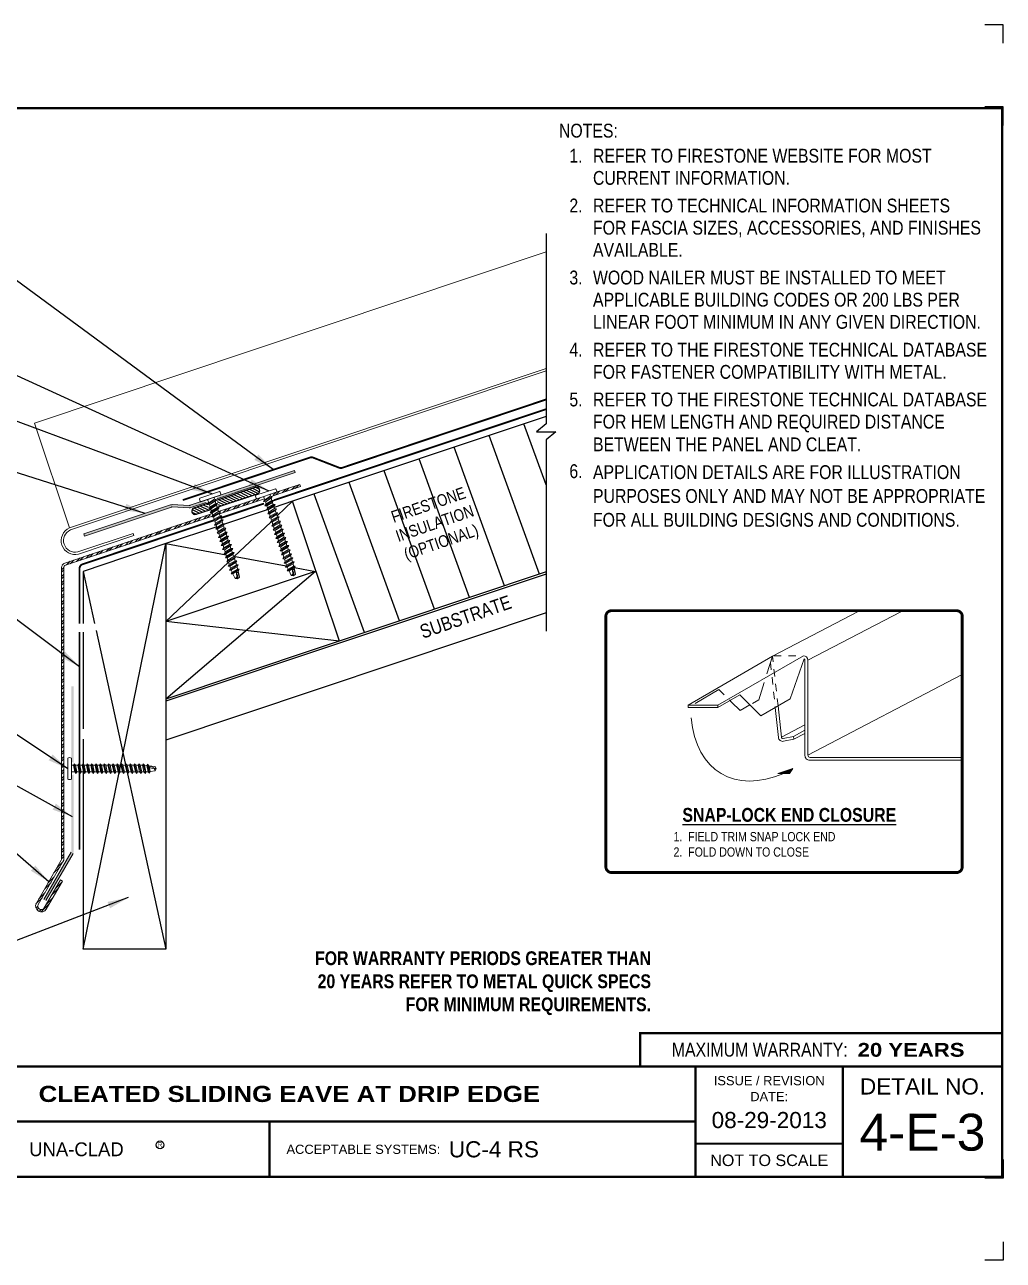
# Model space of a CAD drawing. Header units: inches. Extents: x 0 to 20, y 0 to 16.8.
# Drawn here: x 6.76 to 20.03, y 0 to 16.76 of the extents above; entities that cross this region are included whole.
import ezdxf
from ezdxf.enums import TextEntityAlignment as Align

# ---------------------------------------------------------------- set-up
doc = ezdxf.new("R2010")
doc.units = ezdxf.units.IN
doc.header["$MEASUREMENT"] = 0
doc.linetypes.add('DOT2', pattern=[0.125, 0, -0.125])
doc.linetypes.add('HIDDEN', pattern=[0.375, 0.25, -0.125])
doc.layers.get('0').update_dxf_attribs({"linetype": 'CONTINUOUS'})
doc.layers.get('DEFPOINTS').update_dxf_attribs({"linetype": 'CONTINUOUS'})
for name, color, linetype, lineweight in [('FSBP-ACCESSORY-FIRESTONE', 7, 'CONTINUOUS', 9), ('FSBP-PANEL', 7, 'CONTINUOUS', 9), ('FSBP-TRIMS', 7, 'CONTINUOUS', 9)]:
    doc.layers.add(name, color=color, linetype=linetype, lineweight=lineweight)
for name, color, linetype in [('FSBP-ANNO-NOTE', 7, 'CONTINUOUS'), ('FSBP-INSULATION', 7, 'CONTINUOUS'), ('FSBP-SEALANTS', 1, 'CONTINUOUS'), ('FSBP-SUBSTRATE-GENERIC', 9, 'CONTINUOUS'), ('FSBP-TTLB', 7, 'CONTINUOUS'), ('FSBP-TTLB-BORDER', 7, 'CONTINUOUS'), ('FSBP-TTLB-TEXT', 7, 'CONTINUOUS'), ('FSBP-UNDERLAYMENT', 7, 'HIDDEN'), ('FSBP-WALL-CURB', 9, 'CONTINUOUS'), ('FSBP-WOOD', 7, 'CONTINUOUS')]:
    doc.layers.add(name, color=color, linetype=linetype)
doc.styles.add('ARIAL', font='arial.ttf')
doc.styles.add('ARIAL_BOLD', font='')
doc.styles.add('ARIAL_NAR', font='ARIALN.TTF')
doc.styles.add('BANKGOTHIC', font='bgothm.ttf')
doc.styles.add('FSBP_ARIAL_NAR', font='ARIALN.TTF')
doc.styles.add('TXT', font='simplex.shx')
doc.styles.get('ARIAL_BOLD').set_extended_font_data('Arial Black')
doc.dimstyles.new('STANDARD$7', dxfattribs={"dimscale": 1.5, "dimtxt": 0.2, "dimasz": 0.1, "dimexe": 0.1, "dimexo": 0.125, "dimgap": 0.09, "dimtad": 0, "dimdec": 3, "dimzin": 4, "dimdsep": 46, "dimtxsty": 'TXT', "dimcen": 0.09, "dimadec": 0, "dimazin": 0, "dimtfac": 1, "dimtdec": 3, "dimtofl": 0, "dimtmove": 2, "dimatfit": 3, "dimfxl": 0, "dimtolj": 1, "dimtzin": 4, "dimarcsym": 0})

# ---------------------------------------------------------------- blocks, each defined once
blk = doc.blocks.new('A$C486F1324')
blk.add_circle((8.593239434063564, 1.565680298552095), 0.05268028021839655)
at = {"layer": 'DEFPOINTS', "linetype": 'Continuous', "ltscale": 1.75}
for points in [[(20.03124996487848, 16.51166663588279), (20.03124996487848, 16.76166663588279), (19.78124996487848, 16.76166663588279)], [(20.03124996487848, 0.2499999692161197), (20.03124996487848, -3.078388033372903e-08), (19.78124996487848, -3.078388033372903e-08)]]:
    blk.add_lwpolyline(points, dxfattribs=at)
at = {"layer": 'DEFPOINTS', "color": 1}
for points in [[(20.03124996487846, 15.39645830254946), (20.03124996487846, 15.64645830254946), (19.78124996487846, 15.64645830254946)], [(20.03124996487846, 1.365208302549462), (20.03124996487846, 1.115208302549462), (19.78124996487846, 1.115208302549462)]]:
    blk.add_lwpolyline(points, dxfattribs=at)
at = {"layer": 'FSBP-TTLB', "const_width": 0.03125}
blk.add_lwpolyline([(15.10591267006784, 2.630833302549462), (20.01562496487846, 2.630833302549462), (20.01562496487846, 3.082093126616456), (15.10591267006784, 3.082093126616456)], close=True, dxfattribs=at)
for points in [[(0.01562496487845775, 2.630833302549462), (0.01562496487845775, 1.130833302549462), (20.01562496487846, 1.130833302549462), (20.01562496487846, 2.630833302549462), (0.01562496487845775, 2.630833302549462)], [(15.85591267006784, 2.630833302549462), (15.85591267006784, 1.130833302549462)], [(17.85672993223439, 2.630833302549462), (17.85672993223439, 1.130833302549462)], [(20.01562496487846, 2.630833302549462), (20.01562496487846, 1.130833302549462)], [(4.840833492085227, 1.880833302549462), (15.85591267006784, 1.880833302549462)], [(15.85591267006784, 1.582093126616456), (17.85672993223439, 1.582093126616456)]]:
    blk.add_lwpolyline(points, dxfattribs=at)
at = {"layer": 'FSBP-TTLB-BORDER', "const_width": 0.03125}
blk.add_lwpolyline([(20.01562496487846, 2.630833302549462), (20.01562496487846, 15.63083330254946), (0.01562496487845775, 15.63083330254946), (0.01562496487845775, 2.630833302549462)], dxfattribs=at)
at = {"layer": 'FSBP-TTLB-TEXT', "const_width": 0.03125}
blk.add_lwpolyline([(10.07714779415524, 1.880833302549462), (10.07714779415524, 1.130833302549462)], dxfattribs=at)
at = {"layer": 'FSBP-TTLB-TEXT', "style": 'ARIAL_NAR'}
blk.add_text('MAXIMUM WARRANTY:', height=0.1875, dxfattribs=at).set_placement((17.92079065800682, 2.856463214582988), align=Align.MIDDLE_RIGHT)
at = {"layer": 'FSBP-TTLB-TEXT'}
for s, height, style, p in [('ISSUE / REVISION', 0.125, 'ARIAL', (16.85632130115108, 2.43698366520286)), ('DETAIL NO.', 0.21875, 'ARIAL', (18.93617744855642, 2.358393465812583)), ('DATE:', 0.125, 'ARIAL', (16.85632130115108, 2.220860197200608)), ('UNA-CLAD', 0.1875, 'BANKGOTHIC', (7.458990643120234, 1.505833302549462)), ('R', 0.0625, 'BANKGOTHIC', (8.592447004938792, 1.568314485865656)), ('NOT TO SCALE', 0.15625, 'ARIAL', (16.85632130115108, 1.356463214582959))]:
    blk.add_text(s, height=height, dxfattribs=dict(at, style=style)).set_placement(p, align=Align.MIDDLE_CENTER)
at = {"layer": 'FSBP-TTLB-TEXT', "style": 'ARIAL'}
blk.add_text('ACCEPTABLE SYSTEMS:', height=0.125, dxfattribs=at).set_placement((10.30843778079408, 1.505833302549462), align=Align.MIDDLE_LEFT)
at = {"layer": 'FSBP-TTLB-TEXT'}
for tag, height, style, p in [('MAXIMUM_WARRANTY', 0.1875, 'ARIAL_BOLD', (18.05549597262787, 2.85485773330052)), ('ACCPT_SYSTEMS', 0.21875, 'ARIAL', (12.51000666906039, 1.505833302549462))]:
    blk.add_attdef(tag, text='', height=height, dxfattribs=dict(at, style=style)).set_placement(p, align=Align.MIDDLE_LEFT)
for tag, height, style, p in [('DETAIL_DESCP_LINE_1', 0.21875, 'ARIAL_BOLD', (10.34680946719057, 2.25720148330052)), ('ISSUE_REV_DATE', 0.21875, 'ARIAL', (16.85632130115108, 1.902577359955217)), ('DETAIL_NUMBER', 0.4375, 'ARIAL', (18.9350408723662, 1.73767023330052))]:
    blk.add_attdef(tag, text='', height=height, dxfattribs=dict(at, style=style)).set_placement(p, align=Align.MIDDLE_CENTER)
blk = doc.blocks.new('*U8')
at = {"layer": 'FSBP-ACCESSORY-FIRESTONE'}
for p, q in [((-0.2812791457573892, 0.1000000000000536), (0.2812791457573299, 0.1000000000000536)), ((0.2812791457573596, 0), (-0.2812791457573596, 0)), ((-0.08994639328978948, -0.01758121715760552), (-0.08994639328979481, -0.09385874391181748)), ((-0.08994639328978593, -0.1487344413923868), (-0.08994639328978593, -0.2110462439118166)), ((-0.08994639328978593, -0.2659219413924525), (-0.08994639328978593, -0.3282337439118823)), ((0.08994639328979659, -0.01758121715756733), (0.08994639328979481, -0.05494635258716762)), ((0.08994639328971132, -0.1098220500677574), (0.08994639328971132, -0.1721338525871854)), ((0.08994639328971132, -0.2270095500678231), (0.08994639328971132, -0.2893213525872511)), ((-0.08994639328978593, -0.3831094413925182), (-0.08994639328978593, -0.4454212439119463)), ((-0.08994639328978593, -0.5002969413925822), (-0.08994639328978593, -0.562608743912012)), ((-0.08994639328978593, -0.6174844413926497), (-0.08994639328978593, -0.6797962439120777)), ((0.08994639328971132, -0.3441970500678888), (0.08994639328971132, -0.4065088525873453)), ((0.08994639328971132, -0.4613845500679528), (0.08994639328971132, -0.5236963525873826)), ((0.08994639328971132, -0.5785720500680203), (0.08994639328971132, -0.6408838525874483)), ((-0.08994639328978593, -0.7346719413927136), (-0.08994639328978593, -0.7969837439121434)), ((-0.08994639328978593, -0.8518594413927794), (-0.08994639328978593, -0.9141712439122092)), ((-0.08994639328978593, -0.9690469413927794), (-0.08994639328978593, -1.031358743912209)), ((0.08994639328971132, -0.6957595500680842), (0.08994639328971132, -0.758071352587514)), ((0.08994639328971132, -0.8129470500681499), (0.08994639328971132, -0.8752588525875797)), ((0.08994639328971132, -0.9301345500681499), (0.08994639328971132, -0.9924463525875797)), ((-0.08994639328978593, -1.086234441392779), (-0.08994639328978593, -1.148546243912209)), ((-0.08994639328978593, -1.203421941392779), (-0.08994639328978593, -1.265733743912209)), ((-0.08994639328978593, -1.320609441392779), (-0.08994639328978593, -1.382921243912209)), ((0.08994639328971132, -1.04732205006815), (0.08994639328971132, -1.10963385258758)), ((0.08994639328971132, -1.16450955006815), (0.08994639328971132, -1.22682135258758)), ((0.08994639328971132, -1.28169705006815), (0.08994639328971132, -1.34400885258758)), ((-0.08994639328978593, -1.437796941392779), (-0.08994639328978593, -1.500108743912209)), ((-0.08994639328978593, -1.554984441392779), (-0.08994639328978593, -1.617296243912209)), ((-0.08994639328978593, -1.672171941392779), (-0.08994639328978593, -1.734483743912209)), ((0.08994639328971132, -1.39888455006815), (0.08994639328971132, -1.46119635258758)), ((0.08994639328971132, -1.51607205006815), (0.08994639328971132, -1.57838385258758)), ((0.08994639328971132, -1.63325955006815), (0.08994639328971132, -1.69557135258758)), ((-0.08994639328978593, -1.789359441392779), (-0.08994639328978593, -1.851671243912209)), ((-0.08994639328978593, -1.906546941392779), (-0.08994639328978593, -1.968858743912209)), ((0.08994639328971166, -1.984822050068156), (0.08331296896595075, -2.048568720588728)), ((0.08994639328971132, -1.75044705006815), (0.08994639328971132, -1.81275885258758)), ((0.08994639328971132, -1.86763455006815), (0.08994639328971132, -1.92994635258758)), ((0.1205376808477444, -2.065210752001457), (-0.1205376808476762, -2.117357472230723)), ((-0.08994639328964082, -2.02373444139274), (-0.08264037046066319, -2.084465886940859)), ((-0.07684964103051739, -2.132601428986513), (-0.05985590604077429, -2.273862155286914)), ((-0.05985590604077429, -2.273862155286914), (-0.01579682861562726, -2.256546509838088)), ((-0.0009521376244926438, -2.302270415953066), (-0.05985590604077429, -2.273862155286914)), ((-0.008305718368911585, -2.250692372595588), (0.02147796949948277, -2.130995948200383)), ((-0.0009521376244926438, -2.302270415953066), (-0.008048077987724889, -2.260203245559499)), ((-0.0009521376244926438, -2.302270415953066), (0.06608184326835909, -2.139375113088669)), ((-0.0009521376244926438, -2.302270415953066), (0.05986912574235548, -2.273862155286914)), ((0.02724602847478452, -2.127687353082703), (0.06608184326835909, -2.139375113088669)), ((0.07805533887726612, -2.099094119933666), (0.05986912574235548, -2.273862155286914))]:
    blk.add_line(p, q, dxfattribs=at)
blk.add_lwpolyline([(-0.08264037046066319, -2.084465886940859), (-0.1205376808476762, -2.117357472230723), (-0.07684964103051739, -2.132601428986513), (0.07805533887726612, -2.099094119933666), (0.1205376808477444, -2.065210752001457), (0.08331296896595075, -2.048568720588728), (-0.08264037046066319, -2.084465886940859)], dxfattribs=at)
for centre, radius, start, end in [((-0.2188248388767899, 0.05000000000009008), 0.08000337772827111, 141.3197492844032, 218.680250715664), ((-0.110491661767842, -0.02079456700509219), 0.02079503965078189, 8.889238660748628, 89.61369847358391), ((0.110491661767842, -0.02079456700509219), 0.02079503965078189, 90.3863015264161, 171.1107613391444), ((0.2188248388769166, 0.05000000000005356), 0.08000337772814874, 321.3197492842996, 38.6802507157004), ((-0.01375904554747154, -2.262148050011007), 0.00596068889823653, 12.10095864623214, 112.9197480715657), ((0.007380961240098016, -2.255026361661991), 0.01627437797223577, 164.555340293859, 198.5480756226943), ((0.02609095847234355, -2.132355842442626), 0.004809259778194987, 76.10305670068632, 163.5746534548684)]:
    blk.add_arc(centre, radius, start, end, dxfattribs=at)
at = {"layer": 'FSBP-TRIMS'}
for p, q in [((0.1339307564973339, -0.07286999686254769), (-0.1339307564975708, -0.1308107971172344)), ((0.133930756497487, -0.1900574968624849), (-0.1339307564974177, -0.2479982971171716)), ((0.1339307564973339, -0.3072449968626791), (-0.1339307564975708, -0.3651857971173659)), ((0.1339307564973339, -0.4244324968627431), (-0.1339307564975708, -0.4823732971174298)), ((0.1339307564973339, -0.5416199968628106), (-0.1339307564975708, -0.5995607971174973)), ((0.1339307564973339, -0.6588074968628745), (-0.1339307564975708, -0.7167482971175613)), ((0.1339307564973339, -0.7759949968628638), (-0.1339307564975708, -0.8339357971175505)), ((0.1339307564973339, -0.8931824968628638), (-0.1339307564975708, -0.9511232971175505)), ((0.1339307564973339, -1.010369996862864), (-0.1339307564975708, -1.068310797117551)), ((0.1339307564973339, -1.127557496862864), (-0.1339307564975708, -1.185498297117551)), ((0.1339307564973339, -1.244744996862864), (-0.1339307564975708, -1.302685797117551)), ((0.1339307564973339, -1.361932496862864), (-0.1339307564975708, -1.419873297117551)), ((0.1339307564973339, -1.479119996862864), (-0.1339307564975708, -1.537060797117551)), ((0.1339307564973339, -1.596307496862864), (-0.1339307564975708, -1.654248297117551)), ((0.1339307564973339, -1.713494996862864), (-0.1339307564975708, -1.771435797117551)), ((0.1339307564973339, -1.830682496862864), (-0.1339307564975708, -1.888623297117551)), ((0.133930756497487, -1.947869996862817), (-0.1339307564974177, -2.005810797117504))]:
    blk.add_line(p, q, dxfattribs=at)
for points in [[(-0.08994639328979431, -0.0938587439118953), (-0.1339307564975708, -0.1308107971172344), (-0.08994639328979431, -0.1487344413924707), (0.08994639328955822, -0.1098220500678859), (0.1339307564973339, -0.07286999686254769), (0.08994639328955822, -0.05494635258730984), (-0.08994639328979431, -0.0938587439118953)], [(-0.08994639328964121, -0.2110462439118325), (-0.1339307564974177, -0.2479982971171716), (-0.08994639328964121, -0.2659219413924079), (0.08994639328971132, -0.2270095500678231), (0.133930756497487, -0.1900574968624849), (0.08994639328971132, -0.172133852587247), (-0.08994639328964121, -0.2110462439118325)], [(-0.08994639328979431, -0.3282337439120268), (-0.1339307564975708, -0.3651857971173659), (-0.08994639328979431, -0.3831094413926022), (0.08994639328955822, -0.3441970500680174), (0.1339307564973339, -0.3072449968626791), (0.08994639328955822, -0.2893213525874413), (-0.08994639328979431, -0.3282337439120268)], [(-0.08994639328979431, -0.4454212439120908), (-0.1339307564975708, -0.4823732971174298), (-0.08994639328979431, -0.5002969413926661), (0.08994639328955822, -0.4613845500680813), (0.1339307564973339, -0.4244324968627431), (0.08994639328955822, -0.4065088525875052), (-0.08994639328979431, -0.4454212439120908)], [(-0.08994639328979431, -0.5626087439121583), (-0.1339307564975708, -0.5995607971174973), (-0.08994639328979431, -0.6174844413927336), (0.08994639328955822, -0.5785720500681488), (0.1339307564973339, -0.5416199968628106), (0.08994639328955822, -0.5236963525875727), (-0.08994639328979431, -0.5626087439121583)], [(-0.08994639328979431, -0.6797962439122223), (-0.1339307564975708, -0.7167482971175613), (-0.08994639328979431, -0.7346719413927976), (0.08994639328955822, -0.6957595500682128), (0.1339307564973339, -0.6588074968628745), (0.08994639328955822, -0.6408838525876367), (-0.08994639328979431, -0.6797962439122223)], [(-0.08994639328979431, -0.7969837439122114), (-0.1339307564975708, -0.8339357971175505), (-0.08994639328979431, -0.8518594413927867), (0.08994639328955822, -0.812947050068202), (0.1339307564973339, -0.7759949968628638), (0.08994639328955822, -0.7580713525876259), (-0.08994639328979431, -0.7969837439122114)], [(-0.08994639328979431, -0.9141712439122114), (-0.1339307564975708, -0.9511232971175505), (-0.08994639328979431, -0.9690469413927867), (0.08994639328955822, -0.930134550068202), (0.1339307564973339, -0.8931824968628638), (0.08994639328955822, -0.8752588525876259), (-0.08994639328979431, -0.9141712439122114)], [(-0.08994639328979431, -1.031358743912211), (-0.1339307564975708, -1.068310797117551), (-0.08994639328979431, -1.086234441392787), (0.08994639328955822, -1.047322050068202), (0.1339307564973339, -1.010369996862864), (0.08994639328955822, -0.9924463525876259), (-0.08994639328979431, -1.031358743912211)], [(-0.08994639328979431, -1.148546243912211), (-0.1339307564975708, -1.185498297117551), (-0.08994639328979431, -1.203421941392787), (0.08994639328955822, -1.164509550068202), (0.1339307564973339, -1.127557496862864), (0.08994639328955822, -1.109633852587626), (-0.08994639328979431, -1.148546243912211)], [(-0.08994639328979431, -1.265733743912211), (-0.1339307564975708, -1.302685797117551), (-0.08994639328979431, -1.320609441392787), (0.08994639328955822, -1.281697050068202), (0.1339307564973339, -1.244744996862864), (0.08994639328955822, -1.226821352587626), (-0.08994639328979431, -1.265733743912211)], [(-0.08994639328979431, -1.382921243912211), (-0.1339307564975708, -1.419873297117551), (-0.08994639328979431, -1.437796941392787), (0.08994639328955822, -1.398884550068202), (0.1339307564973339, -1.361932496862864), (0.08994639328955822, -1.344008852587626), (-0.08994639328979431, -1.382921243912211)], [(-0.08994639328979431, -1.500108743912211), (-0.1339307564975708, -1.537060797117551), (-0.08994639328979431, -1.554984441392787), (0.08994639328955822, -1.516072050068202), (0.1339307564973339, -1.479119996862864), (0.08994639328955822, -1.461196352587626), (-0.08994639328979431, -1.500108743912211)], [(-0.08994639328979431, -1.617296243912211), (-0.1339307564975708, -1.654248297117551), (-0.08994639328979431, -1.672171941392787), (0.08994639328955822, -1.633259550068202), (0.1339307564973339, -1.596307496862864), (0.08994639328955822, -1.578383852587626), (-0.08994639328979431, -1.617296243912211)], [(-0.08994639328979431, -1.734483743912211), (-0.1339307564975708, -1.771435797117551), (-0.08994639328979431, -1.789359441392787), (0.08994639328955822, -1.750447050068202), (0.1339307564973339, -1.713494996862864), (0.08994639328955822, -1.695571352587626), (-0.08994639328979431, -1.734483743912211)], [(-0.08994639328979431, -1.851671243912211), (-0.1339307564975708, -1.888623297117551), (-0.08994639328979431, -1.906546941392787), (0.08994639328955822, -1.867634550068202), (0.1339307564973339, -1.830682496862864), (0.08994639328955822, -1.812758852587626), (-0.08994639328979431, -1.851671243912211)], [(-0.08994639328964121, -1.968858743912165), (-0.1339307564974177, -2.005810797117504), (-0.08994639328964121, -2.02373444139274), (0.08994639328971132, -1.984822050068156), (0.133930756497487, -1.947869996862817), (0.08994639328971132, -1.92994635258758), (-0.08994639328964121, -1.968858743912165)]]:
    blk.add_lwpolyline(points, dxfattribs=at)

msp = doc.modelspace()

# ---------------------------------------------------------------- hatches: boundary and pattern name
at = {"layer": 'FSBP-ANNO-NOTE'}
h = msp.add_hatch(color=256, dxfattribs=at)
h.paths.add_polyline_path([(10.42532553458689, 10.68527222892589), (10.41544341052968, 10.7149186010976), (9.369506514612663, 10.36495301122924), (9.364604728012726, 10.33036001174771)])
h.paths.add_polyline_path([(9.216429156886758, 10.28078115918442), (9.191695829261498, 10.30545838815329), (9.147243157923707, 10.2905847323843), (9.001271118189372, 10.24174317111101, -0.09288690953311261), (8.989868451281385, 10.24016367915401), (8.75957772578673, 10.25113349397781, 0.0928869095331326), (8.736772391970746, 10.24797451006381), (7.55803570314632, 9.8535747310578), (7.567951473658983, 9.823939616832606), (8.746688162483405, 10.21833939583861, -0.09288690953312115), (8.758090829391396, 10.21991888779561), (8.98838155488605, 10.20894907297181, 0.09288690953312409), (9.011186888702031, 10.21210805688582)])
at = {"layer": 'FSBP-INSULATION'}
h = msp.add_hatch(dxfattribs=at)
h.set_pattern_fill('ANSI31', color=256, scale=4, angle=65, style=0)
h.set_pattern_definition([(109.9999999999999, (0.1668200620770328, -0.1836476759262684), (-0.4698463103929542, -0.1710100716628343), [])])
h.paths.add_polyline_path([(13.83062319231359, 11.13235237084228), (13.96054375162529, 11.23998208589536), (13.70070263325507, 11.23998208589536), (13.8306231923136, 11.34761180154765), (13.8306231923136, 11.44742298987401), (10.39138414802684, 10.29666970300686), (11.02599346083703, 8.400022392594463), (13.83062319231359, 9.338438373682886)])
h.paths.add_polyline_path([(11.65088082138277, 10.17604335409597), (12.73545383415754, 10.54949179102309), (13.00531267294433, 9.765764815981532), (11.92073966016956, 9.392316379054414)], flags=24)
at = {"layer": 'FSBP-SEALANTS'}
h = msp.add_hatch(dxfattribs=at)
h.set_pattern_fill('ANSI31', color=256, scale=0.25, angle=108.5, style=0)
h.set_pattern_definition([(153.5, (-3.538312601887693, 7.021376157538496), (-0.01394368165968151, -0.02796669880006329), [])])
edge = h.paths.add_edge_path()
edge.add_line((9.258809014624315, 10.17874256333267), (9.229061703086337, 10.26764790600825))
edge.add_line((9.229061703086334, 10.26764790600825), (9.054551066475847, 10.20925746379505))
edge.add_arc((9.069424722244836, 10.16480479245726), 0.04687500000000051, 108.4999999999977, 288.5000000000005)
edge.add_line((9.084298378013823, 10.12035212111947), (9.258809014624312, 10.17874256333267))
edge = h.paths.add_edge_path()
edge.add_line((9.362419717099709, 10.31226887331521), (9.392167028637687, 10.22336353063963))
edge.add_line((9.392167028637687, 10.22336353063963), (9.91408157631925, 10.39799369547393))
edge.add_arc((9.899207920550264, 10.44244636681172), 0.04687500000000051, 288.4999999999977, 468.5000000000005)
edge.add_line((9.884334264781273, 10.48689903814951), (9.362419717099709, 10.31226887331522))
at = {"layer": 'FSBP-TRIMS'}
h = msp.add_hatch(dxfattribs=at)
h.set_pattern_fill('STEEL', color=256, scale=0.5, style=0)
h.set_pattern_definition([(45, (0.3559817807882497, -0.4831541354681264), (-0.04419417382415922, 0.04419417382415922), []), (45, (0.3559817807882497, -0.4519041354681264), (-0.04419417382415922, 0.04419417382415922), [])])
h.paths.add_polyline_path([(10.12939039137068, 10.40534005726897), (10.12448860477074, 10.37074705778744), (10.49749218283647, 10.49555230916576), (10.4875764123238, 10.52518742339096)])
h.paths.add_polyline_path([(9.402447809686002, 10.16210847189052), (9.412363580198662, 10.13247335766533), (9.976313033644768, 10.32116820522415), (9.951579706019515, 10.34584543419301), (9.907127034681729, 10.33097177842402)])
h.paths.add_polyline_path([(9.27900556618529, 10.08785239035836), (9.269089795672627, 10.11748750458355), (7.299266076521356, 9.458393707911366, 0.3225094152675393), (7.256597617546674, 9.399123479460975), (7.256597617546667, 5.443725884568515, -0.1316524975874065), (7.252410911414934, 5.428100884568515), (6.914940970612541, 4.843585801071505, 1), (7.05025743995386, 4.765460801071505), (7.26900743995386, 5.144346915227199), (7.241944146085594, 5.159971915227199), (7.023194146085594, 4.781085801071505, -1), (6.942004264480801, 4.827960801071505), (7.279474205283201, 5.412475884568515, 0.1316524975873969), (7.287847617546674, 5.443725884568515), (7.287847617546674, 9.399123479460982, -0.3225094152675676), (7.309181847034019, 9.428758593686176)])
h = msp.add_hatch(color=256, dxfattribs=at)
h.paths.add_polyline_path([(7.421869097756957, 7.788297779203106), (7.390619097756957, 7.788297779203106), (7.390619097756957, 6.810202838400713), (7.390619097756957, 6.763327838400713), (7.421869097756957, 6.747702838400713)])
h.paths.add_polyline_path([(7.421869097756957, 6.591452838400713), (7.390619097756961, 6.575827838400713), (7.390619097756959, 6.528952838400713), (7.390619097756954, 5.550857897598316, -0.131652497587395), (7.386432391625219, 5.535232897598316), (7.017712450822826, 4.896591226364777), (7.044775744691091, 4.880966226364777), (7.413495685493482, 5.519607897598316, 0.131652497587396), (7.421869097756955, 5.550857897598316)])
msp.add_hatch(color=256, dxfattribs=at).paths.add_polyline_path([(17.13001349326193, 6.604878613248074), (17.17515346273974, 6.673343619725498), (16.97446288762139, 6.604878613248074)])

# ---------------------------------------------------------------- linework, layer by layer
at = {"layer": 'FSBP-ACCESSORY-FIRESTONE'}
for p, q in [((10.41544341052967, 10.7149186010976), (10.42532553458689, 10.68527222892589)), ((8.73677239197075, 10.24797451006381), (7.55803570314632, 9.8535747310578)), ((8.746688162483405, 10.21833939583861), (7.567951473658979, 9.823939616832606)), ((17.34121663169832, 8.141830903125452), (17.34121663169831, 6.847830903125441)), ((17.38121663169831, 6.854080903125435), (17.38121663169832, 8.141830903125452)), ((16.93841548198006, 7.499332083883012), (16.98108396769931, 7.093368560040147)), ((17.02086484351408, 7.097549698570845), (16.97633479498369, 7.521224809453145)), ((17.18427070459163, 7.107830903125461), (17.04422824497478, 7.079944112775962)), ((17.05117417208142, 7.040551802655472), (17.1912166316983, 7.06843859300497)), ((17.1912166316983, 7.06843859300497), (17.18427070459163, 7.107830903125461)), ((17.40371663169831, 6.785330903125487), (19.47458440477155, 6.785330903125487)), ((17.41246663169831, 6.822830903125455), (19.47458440477155, 6.822830903125451))]:
    msp.add_line(p, q, dxfattribs=at)
for centre, radius, start, end in [((17.32121663169832, 8.141830903125452), 0.05999999999999872, 0, 90), ((17.32121663169832, 8.141830903125452), 0.01999999999999957, 0, 65.90428762030038), ((17.0407552814214, 7.099640267836207), 0.05999999999999853, 185.9999999999968, 280.0000000000006), ((17.04075528142144, 7.099640267836207), 0.0199999999999973, 185.999999999987, 279.9999999999969), ((17.40371663169831, 6.847830903125441), 0.0625, 179.9999999999984, 269.9999999999992), ((17.41246663169831, 6.854080903125435), 0.03125, 180, 269.9999999999988)]:
    msp.add_arc(centre, radius, start, end, dxfattribs=at)
at = {"layer": 'FSBP-ANNO-NOTE', "const_width": 0.0390625}
for points in [[(14.64036861487123, 8.533045132184576), (14.64036861487123, 8.734741767923722, -0.414213562373095), (14.71849361487123, 8.812866767923722)], [(15.79203560714874, 5.2602326782065), (14.71849361487123, 5.2602326782065, -0.414213562373095), (14.64036861487123, 5.3383576782065), (14.64036861487123, 8.734741767923722)], [(14.71849361487123, 8.81286676792368), (19.39645940477154, 8.812866767923758, -0.414213562373095), (19.47458440477154, 8.734741767923758), (19.47458440477154, 8.53304513218459)], [(19.47458440477158, 8.734741767923758), (19.47458440477153, 5.3383576782065, -0.4142135623730924), (19.39645940477153, 5.2602326782065), (14.71849361487123, 5.2602326782065)]]:
    msp.add_lwpolyline(points, format="xyb", dxfattribs=at)
msp.add_lwpolyline([(14.71849361487123, 8.812866767923722), (15.79203560714874, 8.812866767923744)], dxfattribs=at)
at = {"layer": 'FSBP-INSULATION'}
for p, q in [((13.83062319231359, 11.44742298987401), (10.39138414802683, 10.29666970300686)), ((13.83062319231359, 9.338438373682886), (8.673747243939268, 7.612971818104013))]:
    msp.add_line(p, q, dxfattribs=at)
at = {"layer": 'FSBP-PANEL', "linetype": 'DOT2', "ltscale": 0.5}
msp.add_line((16.91664018291695, 8.201830903125451, -10.098), (17.27222243885514, 8.201830903125451, -10.098), dxfattribs=at)
at = {"layer": 'FSBP-SEALANTS'}
for p, q in [((9.346515041497131, 10.30694724330039), (9.884334264781273, 10.48689903814951)), ((9.368137167859556, 10.21532325169499), (9.914081576319251, 10.39799369547392)), ((9.054551066475849, 10.20925746379505), (9.252207073208545, 10.27539223851928)), ((9.084298378013823, 10.12035212111947), (9.282838875402412, 10.1867828422773))]:
    msp.add_line(p, q, dxfattribs=at)
for centre, start, end in [((9.899207920550264, 10.44244636681172), 288.5, 108.5), ((9.069424722244836, 10.16480479245726), 108.5, 288.5)]:
    msp.add_arc(centre, 0.046875, start, end, dxfattribs=at)
at = {"layer": 'FSBP-SUBSTRATE-GENERIC'}
for p, q in [((13.83062319231359, 9.309967081364428), (8.673747243939268, 7.584500525785399)), ((13.83062319231359, 8.78272092731664), (8.673747243939253, 7.057254371737615))]:
    msp.add_line(p, q, dxfattribs=at)
at = {"layer": 'FSBP-TRIMS'}
for p, q in [((13.83062319231359, 13.68008059514308), (6.889839763156001, 11.3577269460694)), ((13.83062319231359, 12.09834213299974), (7.364181717903129, 9.934701081827919)), ((13.83062319231359, 12.06682501923596), (7.378015850416613, 9.907812804052492)), ((6.889839763156001, 11.3577269460694), (7.364181717903129, 9.934701081827919)), ((10.41544341052967, 10.7149186010976), (9.001271118189372, 10.24174317111101)), ((10.42532553458689, 10.68527222892589), (9.364604728012726, 10.33036001174771)), ((10.49749218283647, 10.49555230916576), (10.10183928570975, 10.36316870163972)), ((10.4875764123238, 10.52518742339095), (10.12939039137068, 10.40534005726897)), ((10.4875764123238, 10.52518742339095), (10.49749218283647, 10.49555230916576)), ((10.00775167297916, 10.33168742679695), (7.309181847034019, 9.428758593686176)), ((8.75957772578673, 10.25113349397781), (8.989868451281385, 10.24016367915401)), ((9.216429156886758, 10.28078115918442), (9.011186888702031, 10.21210805688582)), ((9.907127034681718, 10.33097177842403), (9.387604367275253, 10.15714192553459)), ((9.302306074818105, 10.12860151611691), (7.299266076521356, 9.458393707911366)), ((8.7580908293914, 10.21991888779561), (8.98838155488605, 10.20894907297181)), ((8.227833837931037, 9.860732615748434), (7.477836262306539, 9.6091859837833)), ((8.237385246662477, 9.832293723518875), (7.487567759191627, 9.58080749250698)), ((7.55803570314632, 9.8535747310578), (7.567951473658979, 9.823939616832606)), ((8.237385246662477, 9.832293723518875), (8.227806142024924, 9.860815079069967)), ((7.256597617546674, 9.399123479460982), (7.256597617546667, 5.443725884568515)), ((7.287847617546674, 9.399123479460982), (7.287847617546674, 5.443725884568515)), ((16.90121663169833, 8.193792427352523, 2.019600000000016), (18.07362085649862, 8.804828292150805, 0.1381134288798365)), ((17.38121663169832, 8.141830903125452, 2.019600000000016), (18.63968300012793, 8.797720799704361)), ((16.90121663169832, 8.193792427352516), (15.75505355961304, 7.532054869148886, -1.606920679038117)), ((17.32121663169833, 8.201830903125451, -2.428328819191141), (16.16113051115891, 7.532054869148876, -4.039200000000033)), ((17.32938187467902, 8.160088197751605, -2.019600000000016), (17.13931926425076, 7.615323936658211, -2.019600000000016)), ((17.38121663169832, 6.854080903125435, 2.019600000000016), (19.47458440477157, 7.945106302473985, -1.339858512804281)), ((16.45548094454988, 7.670748171103231, -4.039200000000033), (16.16113051115891, 7.500804869148869, -4.039200000000033)), ((16.3444029555549, 7.573005788458009, -2.019600000000016), (16.4598994073452, 7.457509336667713, -2.019600000000016)), ((16.45548094454988, 7.670748171103231, -4.039200000000033), (16.74092069829451, 7.385308417358612, -4.039200000000033)), ((17.13931926425076, 7.615323936658211, -2.019600000000016), (16.7409206982945, 7.385308417358613, -2.019600000000016)), ((16.16113051115893, 7.532054869148883, -4.039200000000033), (15.75505355961304, 7.532054869148884, -4.039200000000033)), ((16.16113051115893, 7.500804869148883, -4.039200000000033), (15.75505355961304, 7.500804869148885, -4.039200000000033)), ((16.59228621813737, 7.53394289751574), (16.4598994073452, 7.457509336667713, -2.019600000000016)), ((17.02086484351408, 7.097549698570854, 2.019600000000016), (17.34121663169831, 7.264511253120157, 1.505496097307553)), ((17.18427070459164, 7.107830903125461, 2.019600000000016), (17.34121663169831, 7.189628280060472, 1.767731533479006)), ((17.19121663169831, 7.06843859300497, 2.019600000000016), (17.34121663169831, 7.146615878433426, 1.778878430000473)), ((16.97446288762139, 6.604878613248074, -2.019600000000016), (17.17515346273974, 6.673343619725498, -2.019600000000016)), ((17.13001349326193, 6.604878613248074, -2.019600000000016), (16.97446288762139, 6.604878613248074, -2.019600000000016)), ((17.17515346273974, 6.673343619725498, -2.019600000000016), (17.13001349326193, 6.604878613248074, -2.019600000000016)), ((7.017712450822827, 4.896591226364777), (7.386432391625219, 5.535232897598316)), ((7.252410911414934, 5.428100884568515), (6.914940970612541, 4.843585801071505)), ((7.279474205283201, 5.412475884568515), (6.942004264480801, 4.827960801071505)), ((7.044775744691091, 4.880966226364777), (7.413495685493482, 5.519607897598316)), ((7.023194146085594, 4.781085801071505), (7.241944146085594, 5.159971915227199)), ((7.05025743995386, 4.765460801071505), (7.26900743995386, 5.144346915227199)), ((7.241944146085597, 5.159971915227199), (7.26900743995386, 5.144346915227199)), ((7.241944146085594, 5.159971915227199), (7.26900743995386, 5.144346915227199))]:
    msp.add_line(p, q, dxfattribs=at)
at = {"layer": 'FSBP-TRIMS', "linetype": 'HIDDEN'}
for p, q in [((16.90121663169833, 8.193792427352523, 2.019600000000016), (16.71560926761136, 7.605143493326826, 0.2632532561668204)), ((15.75505355961304, 7.532054869148885, -4.039200000000033), (15.75505355961304, 7.500804869148885, -4.039200000000033)), ((16.16113051115893, 7.532054869148883, -2.019600000000016), (16.16113051115893, 7.500804869148883, -2.019600000000016))]:
    msp.add_line(p, q, dxfattribs=at)
at = {"layer": 'FSBP-TRIMS', "linetype": 'HIDDEN', "ltscale": 0.35}
for p, q in [((16.8743727675602, 8.10865780951142), (16.93841548198006, 7.499332083883009)), ((16.97633479498369, 7.521224809453145), (16.90121663169831, 8.193792427352513)), ((16.17445965360056, 7.74294909041235, -2.019600000000016), (16.3444029555549, 7.573005788458009, -2.019600000000016)), ((16.71560926761136, 7.605143493326826), (16.59228621813737, 7.53394289751574))]:
    msp.add_line(p, q, dxfattribs=at)
at = {"layer": 'FSBP-TRIMS', "linetype": 'HIDDEN', "ltscale": 1.5}
msp.add_line((16.17445965360056, 7.74294909041235, -2.345285969708538), (15.75505355961304, 7.500804869148885, -4.039200000000033), dxfattribs=at)
at = {"layer": 'FSBP-TRIMS'}
for centre, radius, start, end in [((8.756603932996068, 10.18870428161342), 0.0625, 87.27279789373827, 108.4999999999991), ((8.991355347676713, 10.27137828533621), 0.03125, 267.2727978937383, 288.5), ((8.756603932996068, 10.18870428161342), 0.03125, 87.27279789373827, 108.4999999999991), ((8.991355347676713, 10.27137828533621), 0.0625, 267.2727978937383, 288.5), ((7.440020529578401, 9.762686258835993), 0.1879910228847629, 113.7919785794002, 284.6505404124593), ((7.442144281195091, 9.763252044928764), 0.1581463521948529, 113.9224971810002, 283.0434302483731), ((7.319097617546674, 9.399123479460982), 0.06250000000000164, 108.5, 180), ((7.319097617546674, 9.399123479460982), 0.03125, 108.5, 180), ((7.225347617546667, 5.443725884568515), 0.03125, 329.9999999999999, 0), ((7.225347617546667, 5.443725884568515), 0.0625, 329.9999999999999, 0), ((6.982599205283201, 4.804523301071505), 0.07812500000000047, 150.0000000000002, 329.9999999999998), ((6.982599205283201, 4.804523301071505), 0.04687500000000047, 150.0000000000002, 329.9999999999998)]:
    msp.add_arc(centre, radius, start, end, dxfattribs=at)
msp.add_ellipse((17.24072784950032, 8.378256735053377, -2.019600000000016), major_axis=(1.02800347352384, 1.780554246500539), ratio=0.5773502691896178, start_param=2.468118284834329, end_param=3.796973190467221, dxfattribs=at)
at = {"layer": 'FSBP-UNDERLAYMENT', "linetype": 'HIDDEN', "const_width": 0.025}
for points in [[(13.83062319231359, 11.67806360565419), (11.06479266736479, 10.75107521468645, -0.1750273626063329), (11.02234833621233, 10.75207957214304), (10.6693882738661, 10.88906219467943, 0.1750273626063316), (10.62694394271364, 10.89006655213602), (8.901451650810824, 10.31272490742843)], [(9.324276499726722, 10.03847913236475), (7.543188138902117, 9.4425353032132, 0.3225094152675443), (7.500519679927429, 9.383265074762813), (7.500519679927429, 8.636972141907885)]]:
    msp.add_lwpolyline(points, format="xyb", dxfattribs=at)
for points in [[(13.83062319231359, 11.54628164375797), (10.13649458963684, 10.31024350366357)], [(10.00313657562346, 10.2656225363566), (9.416934901210306, 10.06948219981368)], [(7.500519679927429, 8.52474998805645), (7.500519679927429, 5.572599217368762)]]:
    msp.add_lwpolyline(points, dxfattribs=at)
at = {"layer": 'FSBP-WALL-CURB'}
for p, q in [((13.83062319231359, 13.93008059514308), (13.83062319231359, 11.34761180154764)), ((13.83062319231359, 11.34761180154764), (13.70070263325507, 11.23998208589536)), ((13.70070263325507, 11.23998208589536), (13.96054375162529, 11.23998208589536)), ((13.96054375162529, 11.23998208589536), (13.83062319231359, 11.13235237084229)), ((13.83062319231359, 11.13235237084229), (13.83062319231359, 8.532720927316626))]:
    msp.add_line(p, q, dxfattribs=at)
at = {"layer": 'FSBP-WOOD'}
for p, q in [((10.39138414802683, 10.29666970300686), (10.14221204039668, 10.21329788204335)), ((10.18106498415306, 10.0971786732804), (10.39138414802684, 10.29666970300686)), ((11.02599346083703, 8.400022392594467), (10.39138414802683, 10.29666970300686)), ((10.0444209874839, 10.18057745344955), (9.466404933436808, 9.98717598716834)), ((9.361383920291132, 9.952036447720431), (8.673747243939268, 9.721956434295132)), ((9.600200291068472, 9.546219390156134), (10.09368535060162, 10.014297718672)), ((8.673747243939271, 9.721956434295146), (7.548747243939239, 9.34553669985529)), ((7.548747243939253, 4.221956434295135), (8.673747243939264, 9.721956434295125)), ((8.673747243939268, 9.721956434295132), (8.673747243939268, 4.221956434295135)), ((8.673747243939243, 9.721956434295125), (9.488884194645745, 9.570978295011242)), ((8.673747243939264, 8.667464126199578), (9.52198994195976, 9.472035645833497)), ((9.589998332976567, 9.552250123693222), (10.30530279842667, 9.419762770345402)), ((10.41492105151572, 9.399459482819807), (10.70234484011128, 9.346223387031886)), ((7.548747243939253, 9.345536699855296), (7.548747243939253, 8.636972141907913)), ((7.54874724393925, 9.345536699855296), (7.704108703970455, 8.637975001504637)), ((10.70868880443192, 9.348346047800662), (8.673747243939268, 8.66746412619957)), ((10.70234484011128, 9.346223387031886), (8.67374724393925, 7.612971818104006)), ((11.02599346083703, 8.400022392594467), (8.673747243939268, 8.66746412619957)), ((7.548747243939253, 8.522272264940108), (7.548747243939257, 7.208640338400714)), ((7.724693674739619, 8.544225001504637), (8.673747243939268, 4.221956434295135)), ((7.548747243939253, 7.068015338400714), (7.548747243939253, 4.221956434295135)), ((8.673747243939268, 4.221956434295135), (7.548747243939253, 4.221956434295135))]:
    msp.add_line(p, q, dxfattribs=at)

# ---------------------------------------------------------------- block references
ref = msp.add_blockref('A$C486F1324', (3.512154211904317e-08, 3.078388033372903e-08))
ref.add_attrib('MAXIMUM_WARRANTY', '20 YEARS', dxfattribs={"layer": 'FSBP-TTLB-TEXT', "height": 0.1875, "style": 'ARIAL_BOLD'}).set_placement((18.0554960077494, 2.8548577640844), align=Align.MIDDLE_LEFT)
ref.add_attrib('DETAIL_NUMBER', '4-E-3', dxfattribs={"layer": 'FSBP-TTLB-TEXT', "height": 0.5, "style": 'ARIAL'}).set_placement((18.93504090748774, 1.7376702640844), align=Align.MIDDLE_CENTER)
ref.add_attrib('ISSUE_REV_DATE', '08-29-2013', dxfattribs={"layer": 'FSBP-TTLB-TEXT', "height": 0.21875, "style": 'ARIAL'}).set_placement((16.85632133627262, 1.902577390739097), align=Align.MIDDLE_CENTER)
ref.add_attrib('ACCPT_SYSTEMS', 'UC-4 RS', dxfattribs={"layer": 'FSBP-TTLB-TEXT', "height": 0.21875, "style": 'ARIAL'}).set_placement((12.51000670418193, 1.505833333333342), align=Align.MIDDLE_LEFT)
ref.add_attrib('DETAIL_DESCP_LINE_1', 'CLEATED SLIDING EAVE AT DRIP EDGE', dxfattribs={"layer": 'FSBP-TTLB-TEXT', "height": 0.21875, "style": 'ARIAL_BOLD'}).set_placement((10.34680950231211, 2.2572015140844), align=Align.MIDDLE_CENTER)
for p, xscale, yscale, zscale, rotation in [((9.280601171937082, 10.33520569969126), 0.5000000000000001, 0.5000000000000001, 0.5000000000000001, 18.50000000000155), ((10.0404850486951, 10.37559274573099), 0.5000000000000001, 0.5000000000000001, 0.5000000000000001, 18.50000000000155), ((7.390619097756956, 6.669577838400714), 0.5, 0.5, 0.5, 90)]:
    msp.add_blockref('*U8', p, dxfattribs=dict(xscale=xscale, yscale=yscale, zscale=zscale, rotation=rotation))

# ---------------------------------------------------------------- texts
at = {"layer": 'FSBP-ANNO-NOTE', "style": 'FSBP_ARIAL_NAR'}
for s, p in [('NOTES:', (14.003925832682, 15.32464309650498)), ('REFER TO FIRESTONE WEBSITE FOR MOST', (14.46558625541428, 14.98417134001138)), ('CURRENT INFORMATION.', (14.46558625541428, 14.68339009001138)), ('REFER TO TECHNICAL INFORMATION SHEETS', (14.46558625541428, 14.30839009001138)), ('FOR FASCIA SIZES, ACCESSORIES, AND FINISHES', (14.46558625541428, 14.00760884001138)), ('AVAILABLE.', (14.46558625541428, 13.70682759001138)), ('WOOD NAILER MUST BE INSTALLED TO MEET', (14.46558625541428, 13.33182759001138)), ('APPLICABLE BUILDING CODES OR 200 LBS PER', (14.46558625541428, 13.03104634001138)), ('LINEAR FOOT MINIMUM IN ANY GIVEN DIRECTION.', (14.46558625541428, 12.73026509001138)), ('REFER TO THE FIRESTONE TECHNICAL DATABASE', (14.46558625541428, 12.35274111131875)), ('FOR FASTENER COMPATIBILITY WITH METAL.', (14.46558625541428, 12.05195986131875)), ('REFER TO THE FIRESTONE TECHNICAL DATABASE', (14.46558625541428, 11.67776751063818)), ('FOR HEM LENGTH AND REQUIRED DISTANCE', (14.46558625541428, 11.37698626063818)), ('BETWEEN THE PANEL AND CLEAT.', (14.46558625541428, 11.06884625353953))]:
    msp.add_text(s, height=0.1875, dxfattribs=at).set_placement(p, align=Align.MIDDLE_LEFT)
for s, p in [('1.', (14.23402473889251, 14.98417134001138)), ('2.', (14.23511750541428, 14.30839009001138)), ('3.', (14.23511750541428, 13.33182759001139)), ('4.', (14.23511750541428, 12.35274111131876)), ('5.', (14.23511750541428, 11.67776751063819)), ('6.', (14.23511756793582, 10.70482802925876))]:
    msp.add_text(s, height=0.1875, dxfattribs=at).set_placement(p, align=Align.MIDDLE_CENTER)
msp.add_text('SUBSTRATE', height=0.1875, rotation=19.00000000000001, dxfattribs=at).set_placement((12.73728270502066, 8.72942096180647), align=Align.MIDDLE_CENTER)
for s, insert, char_height, attachment_point in [('{\\fArial Narrow|b1|i0|c0|p34;\\LSNAP-LOCK END CLOSURE}', (17.12835104954708, 5.946383561514055), 0.1875, 8), ('1.  FIELD TRIM SNAP LOCK END\\P2.  FOLD DOWN TO CLOSE', (15.55825607463182, 5.474629148457795), 0.125, 7), ('{\\fArial Narrow|b1|i0|c0|p34;FOR WARRANTY PERIODS GREATER THAN\\P20 YEARS REFER TO METAL QUICK SPECS\\PFOR MINIMUM REQUIREMENTS.}', (15.25313681007011, 4.19149109391183), 0.1875, 3)]:
    msp.add_mtext(s, dxfattribs=dict(at, insert=insert, char_height=char_height, attachment_point=attachment_point))
at = {"layer": 'FSBP-INSULATION', "insert": (12.20619005394844, 10.32494682953556), "char_height": 0.16, "width": 1.349898062664362, "attachment_point": 2, "rotation": 19.00000000000001, "style": 'FSBP_ARIAL_NAR'}
msp.add_mtext('FIRESTONE INSULATION (OPTIONAL)', dxfattribs=at)
at = {"layer": 'FSBP-TRIMS', "style": 'FSBP_ARIAL_NAR'}
for s, p in [('APPLICATION DETAILS ARE FOR ILLUSTRATION', (14.46548182967577, 10.59813127209196)), ('PURPOSES ONLY AND MAY NOT BE APPROPRIATE', (14.46548182967577, 10.27472445481487)), ('FOR ALL BUILDING DESIGNS AND CONDITIONS.', (14.46548182967577, 9.951317677951131))]:
    msp.add_text(s, height=0.1875, dxfattribs=at).set_placement(p)

# ---------------------------------------------------------------- leaders
at = {"layer": 'FSBP-ANNO-NOTE', "annotation_type": 0, "has_hookline": 1, "hookline_direction": 1}
for points, text_width in [([(10.12686206398713, 10.7281687988449), (5.197788723541377, 14.35335982012516), (4.916538723541377, 14.35335982012516)], 4.018715893587994), ([(10.07259047816467, 10.43576439910409), (5.197788723541377, 12.66287410067583), (4.916538723541377, 12.66287410067583)], 4.018715893587994), ([(9.309298953150687, 10.39423716990741), (5.197788723541377, 11.91842491048798), (4.916538723541377, 11.91842491048798)], 4.018715893587994), ([(8.390295002207633, 10.13274524091585), (5.182118104056018, 11.15343669650608), (4.900868104056018, 11.15343669650608)], 4.071793997271486), ([(7.502296890839517, 8.05093333232233), (5.162338125132207, 9.79939363621314), (4.881088125132207, 9.79939363621314)], 1.538113915416098), ([(7.343430514068099, 6.66639967922189), (5.162338125132207, 8.116637295146798), (4.881088125132207, 8.116637295146798)], 4.018715893587994), ([(7.403347019818365, 6.017652972926584), (5.162338125132207, 7.2624260823906), (4.881088125132207, 7.2624260823906)], 1.538113915416098), ([(7.083675941013738, 5.13584334282001), (5.162338125132206, 6.793576042038151), (4.881088125132206, 6.793576042038151)], 2.738702251023192), ([(8.160831529294992, 4.91928195070291), (5.162338125132206, 3.765791982569451), (4.881088125132206, 3.765791982569451)], 2.943596521145975)]:
    msp.add_leader(points, dimstyle='STANDARD$7', override={"dimasz": 0.1875, "dimtad": 0}, dxfattribs=dict(at, text_width=text_width))

doc.saveas('drawing.dxf')
